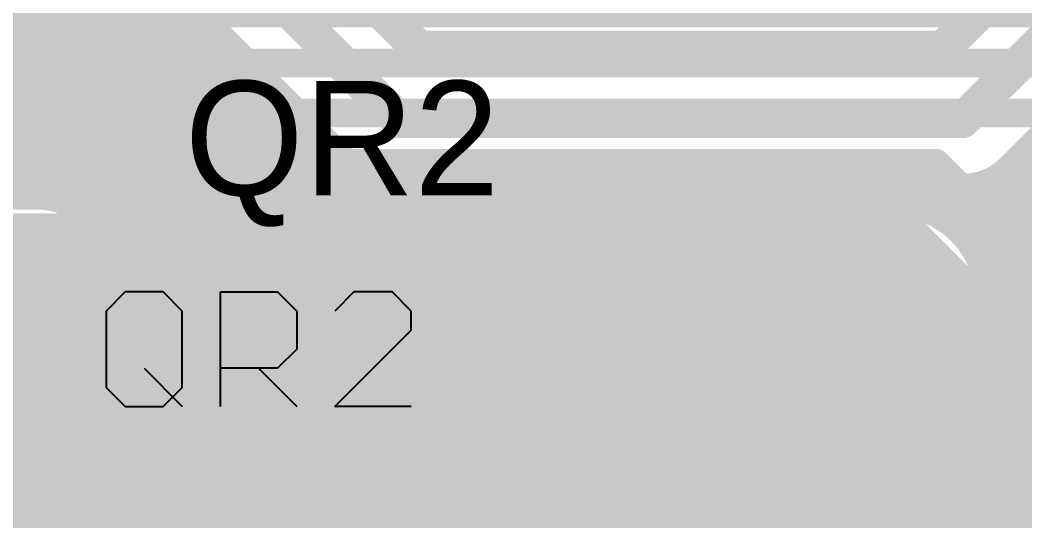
# Model space of a CAD drawing. Header units: millimetres. Extents: x 0.11 to 5.67, y 0.55 to 4.24.
# Drawn here: x 3.3386 to 3.6151, y 2.7234 to 2.8612 of the extents above; entities that cross this region are included whole.
import ezdxf

# ---------------------------------------------------------------- set-up
doc = ezdxf.new("R2010")
doc.units = ezdxf.units.MM
doc.header["$MEASUREMENT"] = 0
for name, color, linetype in [('BottomLayer', 5, 'Continuous'), ('InternalPlane2', 16, 'Continuous'), ('Mechanical3', 76, 'Continuous'), ('MultiLayer', 9, 'Continuous'), ('TopLayer', 1, 'Continuous'), ('TopOverlay', 2, 'Continuous'), ('TopPaste', 8, 'Continuous'), ('TopSolder', 216, 'Continuous'), ('ViaHoleLayer', 16, 'Continuous')]:
    doc.layers.add(name, color=color, linetype=linetype)

# ---------------------------------------------------------------- blocks, each defined once
blk = doc.blocks.new('MS3V_T1R_175')
at = {"layer": 'Mechanical3'}
for p, q in [((0.0397, -0.00099), (0.03445, -0.00624)), ((0.05019, -0.00099), (0.0397, -0.00099)), ((0.05544, -0.00624), (0.05019, -0.00099)), ((0.06593, -0.03248), (0.06593, -0.00099)), ((0.06593, -0.00099), (0.08168, -0.00099)), ((0.08168, -0.00099), (0.08693, -0.00624)), ((0.10267, -0.00099), (0.09742, -0.00624)), ((0.11316, -0.00099), (0.10267, -0.00099)), ((0.11841, -0.00624), (0.11316, -0.00099)), ((0.03445, -0.00624), (0.03445, -0.02723)), ((0.05544, -0.02723), (0.05544, -0.00624)), ((0.08693, -0.00624), (0.08693, -0.01674)), ((0.11841, -0.01149), (0.11841, -0.00624)), ((0.09742, -0.03248), (0.11841, -0.01149)), ((0.08693, -0.01674), (0.08168, -0.02199)), ((0.04494, -0.02199), (0.05544, -0.03248)), ((0.08168, -0.02199), (0.06593, -0.02199)), ((0.07643, -0.02199), (0.08693, -0.03248)), ((0.03445, -0.02723), (0.0397, -0.03248)), ((0.05019, -0.03248), (0.05544, -0.02723)), ((0.0397, -0.03248), (0.05019, -0.03248)), ((0.11841, -0.03248), (0.09742, -0.03248))]:
    blk.add_line(p, q, dxfattribs=at)
at = {"layer": 'TopLayer'}
for points, const_width in [([(0.0128, 0.00591, 1), (0.0187, 0.00591, 1)], 0.00591), ([(0.17864, -0.00295, 1), (0.19341, -0.00295, 1)], 0.01476), ([(0.2436, -0.00295, 1), (0.25837, -0.00295, 1)], 0.01476), ([(0.0128, -0.00591, 1), (0.0187, -0.00591, 1)], 0.00591), ([(0.17864, -0.03248, 1), (0.19341, -0.03248, 1)], 0.01476), ([(0.2436, -0.03248, 1), (0.25837, -0.03248, 1)], 0.01476), ([(0.0128, -0.02953, 1), (0.0187, -0.02953, 1)], 0.00591), ([(0.0128, -0.04134, 1), (0.0187, -0.04134, 1)], 0.00591)]:
    blk.add_lwpolyline(points, format="xyb", close=True, dxfattribs=dict(at, const_width=const_width))
for points in [[(-0.01575, -0.01181), (0.01575, -0.01181), (-0.01575, 0.01181), (0.01575, 0.01181)], [(0.18602, -0.04724), (0.25098, -0.04724), (0.18602, 0.01181), (0.25098, 0.01181)], [(-0.02165, -0.00591), (0.02165, -0.00591), (-0.02165, 0.00591), (0.02165, 0.00591)], [(0.17126, -0.03248), (0.26575, -0.03248), (0.17126, -0.00295), (0.26575, -0.00295)], [(-0.01575, -0.04724), (0.01575, -0.04724), (-0.01575, -0.02362), (0.01575, -0.02362)], [(-0.02165, -0.04134), (0.02165, -0.04134), (-0.02165, -0.02953), (0.02165, -0.02953)]]:
    blk.add_solid(points, dxfattribs=at)
at = {"layer": 'TopOverlay', "const_width": 0.00787}
for points in [[(0.03543, 0.00984), (0.15748, 0.00984)], [(0.03543, -0.04528), (0.03543, 0.00984)], [(0.15748, -0.04528), (0.15748, 0.00984)], [(0.03543, -0.04528), (0.15748, -0.04528)]]:
    blk.add_lwpolyline(points, dxfattribs=at)
at = {"layer": 'TopOverlay', "const_width": 0.00394}
for points in [[(0.03346, 0.00984, 1), (0.0374, 0.00984, 1)], [(0.03346, 0.00984, 1), (0.0374, 0.00984, 1)], [(0.15551, 0.00984, 1), (0.15945, 0.00984, 1)], [(0.15551, 0.00984, 1), (0.15945, 0.00984, 1)], [(0.03346, -0.04528, 1), (0.0374, -0.04528, 1)], [(0.03346, -0.04528, 1), (0.0374, -0.04528, 1)], [(0.15551, -0.04528, 1), (0.15945, -0.04528, 1)], [(0.15551, -0.04528, 1), (0.15945, -0.04528, 1)]]:
    blk.add_lwpolyline(points, format="xyb", close=True, dxfattribs=at)
at = {"layer": 'TopPaste'}
for points, const_width in [([(0.0128, 0.00591, 1), (0.0187, 0.00591, 1)], 0.00591), ([(0.17864, -0.00295, 1), (0.19341, -0.00295, 1)], 0.01476), ([(0.2436, -0.00295, 1), (0.25837, -0.00295, 1)], 0.01476), ([(0.0128, -0.00591, 1), (0.0187, -0.00591, 1)], 0.00591), ([(0.17864, -0.03248, 1), (0.19341, -0.03248, 1)], 0.01476), ([(0.2436, -0.03248, 1), (0.25837, -0.03248, 1)], 0.01476), ([(0.0128, -0.02953, 1), (0.0187, -0.02953, 1)], 0.00591), ([(0.0128, -0.04134, 1), (0.0187, -0.04134, 1)], 0.00591)]:
    blk.add_lwpolyline(points, format="xyb", close=True, dxfattribs=dict(at, const_width=const_width))
for points in [[(-0.01575, -0.01181), (0.01575, -0.01181), (-0.01575, 0.01181), (0.01575, 0.01181)], [(0.18602, -0.04724), (0.25098, -0.04724), (0.18602, 0.01181), (0.25098, 0.01181)], [(-0.02165, -0.00591), (0.02165, -0.00591), (-0.02165, 0.00591), (0.02165, 0.00591)], [(0.17126, -0.03248), (0.26575, -0.03248), (0.17126, -0.00295), (0.26575, -0.00295)], [(-0.01575, -0.04724), (0.01575, -0.04724), (-0.01575, -0.02362), (0.01575, -0.02362)], [(-0.02165, -0.04134), (0.02165, -0.04134), (-0.02165, -0.02953), (0.02165, -0.02953)]]:
    blk.add_solid(points, dxfattribs=at)
at = {"layer": 'TopSolder'}
for points, const_width in [([(0.01181, 0.00591, 1), (0.01969, 0.00591, 1)], 0.00787), ([(0.17766, -0.00295, 1), (0.19439, -0.00295, 1)], 0.01673), ([(0.24262, -0.00295, 1), (0.25935, -0.00295, 1)], 0.01673), ([(0.01181, -0.00591, 1), (0.01969, -0.00591, 1)], 0.00787), ([(0.17766, -0.03248, 1), (0.19439, -0.03248, 1)], 0.01673), ([(0.24262, -0.03248, 1), (0.25935, -0.03248, 1)], 0.01673), ([(0.01181, -0.02953, 1), (0.01969, -0.02953, 1)], 0.00787), ([(0.01181, -0.04134, 1), (0.01969, -0.04134, 1)], 0.00787)]:
    blk.add_lwpolyline(points, format="xyb", close=True, dxfattribs=dict(at, const_width=const_width))
for points in [[(-0.01575, -0.01378), (0.01575, -0.01378), (-0.01575, 0.01378), (0.01575, 0.01378)], [(0.18602, -0.04921), (0.25098, -0.04921), (0.18602, 0.01378), (0.25098, 0.01378)], [(-0.02362, -0.00591), (0.02362, -0.00591), (-0.02362, 0.00591), (0.02362, 0.00591)], [(0.16929, -0.03248), (0.26772, -0.03248), (0.16929, -0.00295), (0.26772, -0.00295)], [(-0.01575, -0.04921), (0.01575, -0.04921), (-0.01575, -0.02165), (0.01575, -0.02165)], [(-0.02362, -0.04134), (0.02362, -0.04134), (-0.02362, -0.02953), (0.02362, -0.02953)]]:
    blk.add_solid(points, dxfattribs=at)

msp = doc.modelspace()

# ---------------------------------------------------------------- linework, layer by layer
at = {"layer": 'BottomLayer', "const_width": 0.00787}
for points in [[(2.67263, 2.86319), (3.70276, 2.86319)], [(2.66693, 2.84941), (3.65846, 2.84941)], [(2.66122, 2.83563), (3.61909, 2.83563)], [(3.08366, 2.82185), (3.59055, 2.82185)], [(3.59055, 2.82185), (3.63386, 2.77854)], [(3.091, 2.80413), (3.58321, 2.80413)], [(3.58321, 2.80413), (3.62133, 2.76602)], [(3.08902, 2.80216), (3.58519, 2.80216)], [(3.08115, 2.79428), (3.59306, 2.79428)], [(3.07328, 2.78641), (3.60094, 2.78641)], [(3.0654, 2.77854), (3.60881, 2.77854)], [(3.05753, 2.77066), (3.61668, 2.77066)], [(3.04965, 2.76279), (3.62576, 2.76279)], [(3.04178, 2.75491), (3.67325, 2.75491)], [(3.25676, 2.74704), (3.72576, 2.74704)], [(3.26471, 2.73917), (3.72482, 2.73917)], [(3.27259, 2.73129), (3.72527, 2.73129)], [(3.28046, 2.72342), (3.72715, 2.72342)]]:
    msp.add_lwpolyline(points, dxfattribs=at)
at = {"layer": 'BottomLayer'}
for points, const_width in [([(3.58858, 2.82185, 1), (3.59252, 2.82185, 1)], 0.00394), ([(3.58858, 2.82185, 1), (3.59252, 2.82185, 1)], 0.00394), ([(3.58124, 2.80413, 1), (3.58518, 2.80413, 1)], 0.00394), ([(3.58124, 2.80413, 1), (3.58518, 2.80413, 1)], 0.00394), ([(3.58322, 2.80216, 1), (3.58716, 2.80216, 1)], 0.00394), ([(3.59109, 2.79428, 1), (3.59503, 2.79428, 1)], 0.00394), ([(3.59897, 2.78641, 1), (3.6029, 2.78641, 1)], 0.00394), ([(3.60684, 2.77854, 1), (3.61078, 2.77854, 1)], 0.00394), ([(3.46457, 2.7687, 1), (3.47638, 2.7687, 1)], 0.01181), ([(3.61472, 2.77066, 1), (3.61865, 2.77066, 1)], 0.00394)]:
    msp.add_lwpolyline(points, format="xyb", close=True, dxfattribs=dict(at, const_width=const_width))
at = {"layer": 'InternalPlane2', "const_width": 0.02591}
msp.add_lwpolyline([(3.45752, 2.7687, 1), (3.48343, 2.7687, 1)], format="xyb", close=True, dxfattribs=at)
at = {"layer": 'MultiLayer', "const_width": 0.01181}
msp.add_lwpolyline([(3.46457, 2.7687, 1), (3.47638, 2.7687, 1)], format="xyb", close=True, dxfattribs=at)
at = {"layer": 'TopLayer'}
for points, const_width in [([(3.59252, 2.85335), (3.6939, 2.95472)], 0.00984), ([(3.59789, 2.83366), (3.70124, 2.93701)], 0.00984), ([(3.61111, 2.82044), (3.70898, 2.91831)], 0.00787), ([(3.39068, 2.88589), (3.44291, 2.83366)], 0.00984), ([(3.37746, 2.87267), (3.42969, 2.82044)], 0.00787), ([(3.4311, 2.87053), (3.44828, 2.85335)], 0.00984), ([(3.15203, 2.86515), (3.38498, 2.86515)], 0.00787), ([(3.1599, 2.85728), (3.39285, 2.85728)], 0.00787), ([(3.44828, 2.85335), (3.59252, 2.85335)], 0.00984), ([(3.28371, 2.8494), (3.40073, 2.8494)], 0.00787), ([(3.28715, 2.84153), (3.4086, 2.84153)], 0.00787), ([(3.2874, 2.83365), (3.41647, 2.83365)], 0.00787), ([(3.44291, 2.83366), (3.59789, 2.83366)], 0.00984), ([(3.2874, 2.82578), (3.42435, 2.82578)], 0.00787), ([(3.61646, 2.82578), (3.62279, 2.82578)], 0.00787), ([(3.2874, 2.81791), (3.43284, 2.81791)], 0.00787), ([(3.60796, 2.81791), (3.61905, 2.81791)], 0.00787), ([(3.44291, 2.81496), (3.59789, 2.81496)], 0.00787), ([(3.31201, 2.81299), (3.3435, 2.81299)], 0.00787), ([(3.35208, 2.81102), (3.37626, 2.81102)], 0.00787), ([(3.38304, 2.81003), (3.50659, 2.81003)], 0.00787), ([(3.51378, 2.81102), (3.57874, 2.81102)], 0.00787), ([(3.58593, 2.81003), (3.61813, 2.81003)], 0.00787), ([(3.54626, 2.76969), (3.54626, 2.80709)], 0.00787), ([(3.39297, 2.8041), (3.4045, 2.79257)], 0.00787), ([(3.39491, 2.80216), (3.49397, 2.80216)], 0.00787), ([(3.59855, 2.80216), (3.6197, 2.80216)], 0.00787), ([(3.32776, 2.7874), (3.37626, 2.7874)], 0.01969), ([(3.37626, 2.7874), (3.3878, 2.77587)], 0.01969), ([(3.40279, 2.79428), (3.48909, 2.79428)], 0.00787), ([(3.60343, 2.79428), (3.62434, 2.79428)], 0.00787), ([(3.40894, 2.78641), (3.48728, 2.78641)], 0.00787), ([(3.60524, 2.78641), (3.6367, 2.78641)], 0.00787), ([(3.4872, 2.75492), (3.4872, 2.78445)], 0.00787), ([(3.60531, 2.75492), (3.60531, 2.78445)], 0.00787), ([(3.3878, 2.65453), (3.3878, 2.77587)], 0.01969), ([(3.41127, 2.77854), (3.4872, 2.77854)], 0.00787), ([(3.60531, 2.77854), (3.65748, 2.77854)], 0.00787), ([(3.41142, 2.66628), (3.41142, 2.77587)], 0.00787), ([(3.54528, 2.7687), (3.54626, 2.76969)], 0.01969), ([(3.47047, 2.7687), (3.54528, 2.7687)], 0.01969), ([(3.41142, 2.77066), (3.4872, 2.77066)], 0.00787), ([(3.49114, 2.76969), (3.54626, 2.76969)], 0.00787), ([(3.54626, 2.76969), (3.60138, 2.76969)], 0.00787), ([(3.54626, 2.73228), (3.54626, 2.76969)], 0.00787), ([(3.60531, 2.77066), (3.65872, 2.77066)], 0.00787), ([(3.41142, 2.76279), (3.4872, 2.76279)], 0.00787), ([(3.60531, 2.76279), (3.66291, 2.76279)], 0.00787), ([(3.41142, 2.75491), (3.4872, 2.75491)], 0.00787), ([(3.60531, 2.75491), (3.67325, 2.75491)], 0.00787), ([(3.41142, 2.74704), (3.4884, 2.74704)], 0.00787), ([(3.60412, 2.74704), (3.72576, 2.74704)], 0.00787), ([(3.41142, 2.73917), (3.49238, 2.73917)], 0.00787), ([(3.60014, 2.73917), (3.72482, 2.73917)], 0.00787), ([(3.41142, 2.73129), (3.50162, 2.73129)], 0.00787), ([(3.5909, 2.73129), (3.72527, 2.73129)], 0.00787), ([(3.51378, 2.72835), (3.57874, 2.72835)], 0.00787), ([(3.41142, 2.72342), (3.72715, 2.72342)], 0.00787)]:
    msp.add_lwpolyline(points, dxfattribs=dict(at, const_width=const_width))
for points, const_width in [([(3.38301, 2.86515, 1), (3.38695, 2.86515, 1)], 0.00394), ([(3.39088, 2.85728, 1), (3.39482, 2.85728, 1)], 0.00394), ([(3.44582, 2.85335, 1), (3.45074, 2.85335, 1)], 0.00492), ([(3.44582, 2.85335, 1), (3.45074, 2.85335, 1)], 0.00492), ([(3.59006, 2.85335, 1), (3.59498, 2.85335, 1)], 0.00492), ([(3.59006, 2.85335, 1), (3.59498, 2.85335, 1)], 0.00492), ([(3.39876, 2.8494, 1), (3.40269, 2.8494, 1)], 0.00394), ([(3.40663, 2.84153, 1), (3.41057, 2.84153, 1)], 0.00394), ([(3.41451, 2.83365, 1), (3.41844, 2.83365, 1)], 0.00394), ([(3.44045, 2.83366, 1), (3.44537, 2.83366, 1)], 0.00492), ([(3.44045, 2.83366, 1), (3.44537, 2.83366, 1)], 0.00492), ([(3.59543, 2.83366, 1), (3.60035, 2.83366, 1)], 0.00492), ([(3.59543, 2.83366, 1), (3.60035, 2.83366, 1)], 0.00492), ([(3.42238, 2.82578, 1), (3.42632, 2.82578, 1)], 0.00394), ([(3.61449, 2.82578, 1), (3.61842, 2.82578, 1)], 0.00394), ([(3.42772, 2.82044, 1), (3.43166, 2.82044, 1)], 0.00394), ([(3.42772, 2.82044, 1), (3.43166, 2.82044, 1)], 0.00394), ([(3.42772, 2.82044, 1), (3.43166, 2.82044, 1)], 0.00394), ([(3.60914, 2.82044, 1), (3.61308, 2.82044, 1)], 0.00394), ([(3.60914, 2.82044, 1), (3.61308, 2.82044, 1)], 0.00394), ([(3.60914, 2.82044, 1), (3.61308, 2.82044, 1)], 0.00394), ([(3.43087, 2.81791, 1), (3.43481, 2.81791, 1)], 0.00394), ([(3.606, 2.81791, 1), (3.60993, 2.81791, 1)], 0.00394), ([(3.44094, 2.81496, 1), (3.44488, 2.81496, 1)], 0.00394), ([(3.44094, 2.81496, 1), (3.44488, 2.81496, 1)], 0.00394), ([(3.44094, 2.81496, 1), (3.44488, 2.81496, 1)], 0.00394), ([(3.59592, 2.81496, 1), (3.59986, 2.81496, 1)], 0.00394), ([(3.59592, 2.81496, 1), (3.59986, 2.81496, 1)], 0.00394), ([(3.59592, 2.81496, 1), (3.59986, 2.81496, 1)], 0.00394), ([(3.34154, 2.81299, 1), (3.34547, 2.81299, 1)], 0.00394), ([(3.34154, 2.81299, 1), (3.34547, 2.81299, 1)], 0.00394), ([(3.35012, 2.81102, 1), (3.35405, 2.81102, 1)], 0.00394), ([(3.35012, 2.81102, 1), (3.35405, 2.81102, 1)], 0.00394), ([(3.3743, 2.81102, 1), (3.37823, 2.81102, 1)], 0.00394), ([(3.3743, 2.81102, 1), (3.37823, 2.81102, 1)], 0.00394), ([(3.3743, 2.81102, 1), (3.37823, 2.81102, 1)], 0.00394), ([(3.38107, 2.81003, 1), (3.385, 2.81003, 1)], 0.00394), ([(3.50462, 2.81003, 1), (3.50856, 2.81003, 1)], 0.00394), ([(3.51181, 2.81102, 1), (3.51575, 2.81102, 1)], 0.00394), ([(3.51181, 2.81102, 1), (3.51575, 2.81102, 1)], 0.00394), ([(3.57677, 2.81102, 1), (3.58071, 2.81102, 1)], 0.00394), ([(3.57677, 2.81102, 1), (3.58071, 2.81102, 1)], 0.00394), ([(3.58396, 2.81003, 1), (3.5879, 2.81003, 1)], 0.00394), ([(3.61616, 2.81003, 1), (3.6201, 2.81003, 1)], 0.00394), ([(3.54429, 2.80709, 1), (3.54823, 2.80709, 1)], 0.00394), ([(3.391, 2.8041, 1), (3.39494, 2.8041, 1)], 0.00394), ([(3.391, 2.8041, 1), (3.39494, 2.8041, 1)], 0.00394), ([(3.391, 2.8041, 1), (3.39494, 2.8041, 1)], 0.00394), ([(3.39295, 2.80216, 1), (3.39688, 2.80216, 1)], 0.00394), ([(3.492, 2.80216, 1), (3.49593, 2.80216, 1)], 0.00394), ([(3.59659, 2.80216, 1), (3.60052, 2.80216, 1)], 0.00394), ([(3.37134, 2.7874, 1), (3.38119, 2.7874, 1)], 0.00984), ([(3.37134, 2.7874, 1), (3.38119, 2.7874, 1)], 0.00984), ([(3.40082, 2.79428, 1), (3.40476, 2.79428, 1)], 0.00394), ([(3.40253, 2.79257, 1), (3.40647, 2.79257, 1)], 0.00394), ([(3.40253, 2.79257, 1), (3.40647, 2.79257, 1)], 0.00394), ([(3.40253, 2.79257, 1), (3.40647, 2.79257, 1)], 0.00394), ([(3.48712, 2.79428, 1), (3.49106, 2.79428, 1)], 0.00394), ([(3.60146, 2.79428, 1), (3.6054, 2.79428, 1)], 0.00394), ([(3.40697, 2.78641, 1), (3.4109, 2.78641, 1)], 0.00394), ([(3.48531, 2.78641, 1), (3.48925, 2.78641, 1)], 0.00394), ([(3.60327, 2.78641, 1), (3.60721, 2.78641, 1)], 0.00394), ([(3.48524, 2.78445, 1), (3.48917, 2.78445, 1)], 0.00394), ([(3.48524, 2.78445, 1), (3.48917, 2.78445, 1)], 0.00394), ([(3.60335, 2.78445, 1), (3.60728, 2.78445, 1)], 0.00394), ([(3.60335, 2.78445, 1), (3.60728, 2.78445, 1)], 0.00394), ([(3.38287, 2.77587, 1), (3.39272, 2.77587, 1)], 0.00984), ([(3.38287, 2.77587, 1), (3.39272, 2.77587, 1)], 0.00984), ([(3.4093, 2.77854, 1), (3.41323, 2.77854, 1)], 0.00394), ([(3.48524, 2.77854, 1), (3.48917, 2.77854, 1)], 0.00394), ([(3.60335, 2.77854, 1), (3.60728, 2.77854, 1)], 0.00394), ([(3.40945, 2.77587, 1), (3.41339, 2.77587, 1)], 0.00394), ([(3.40945, 2.77587, 1), (3.41339, 2.77587, 1)], 0.00394), ([(3.40945, 2.77587, 1), (3.41339, 2.77587, 1)], 0.00394), ([(3.46457, 2.7687, 1), (3.47638, 2.7687, 1)], 0.01181), ([(3.54134, 2.76969, 1), (3.55118, 2.76969, 1)], 0.00984), ([(3.46555, 2.7687, 1), (3.47539, 2.7687, 1)], 0.00984), ([(3.54035, 2.7687, 1), (3.5502, 2.7687, 1)], 0.00984), ([(3.54035, 2.7687, 1), (3.5502, 2.7687, 1)], 0.00984), ([(3.40945, 2.77066, 1), (3.41339, 2.77066, 1)], 0.00394), ([(3.48524, 2.77066, 1), (3.48917, 2.77066, 1)], 0.00394), ([(3.48917, 2.76969, 1), (3.49311, 2.76969, 1)], 0.00394), ([(3.54429, 2.76969, 1), (3.54823, 2.76969, 1)], 0.00394), ([(3.54429, 2.76969, 1), (3.54823, 2.76969, 1)], 0.00394), ([(3.54429, 2.76969, 1), (3.54823, 2.76969, 1)], 0.00394), ([(3.54429, 2.76969, 1), (3.54823, 2.76969, 1)], 0.00394), ([(3.59941, 2.76969, 1), (3.60335, 2.76969, 1)], 0.00394), ([(3.60335, 2.77066, 1), (3.60728, 2.77066, 1)], 0.00394), ([(3.40945, 2.76279, 1), (3.41339, 2.76279, 1)], 0.00394), ([(3.48524, 2.76279, 1), (3.48917, 2.76279, 1)], 0.00394), ([(3.60335, 2.76279, 1), (3.60728, 2.76279, 1)], 0.00394), ([(3.40945, 2.75491, 1), (3.41339, 2.75491, 1)], 0.00394), ([(3.48524, 2.75492, 1), (3.48917, 2.75492, 1)], 0.00394), ([(3.48524, 2.75492, 1), (3.48917, 2.75492, 1)], 0.00394), ([(3.48524, 2.75491, 1), (3.48917, 2.75491, 1)], 0.00394), ([(3.60335, 2.75492, 1), (3.60728, 2.75492, 1)], 0.00394), ([(3.60335, 2.75492, 1), (3.60728, 2.75492, 1)], 0.00394), ([(3.60335, 2.75491, 1), (3.60728, 2.75491, 1)], 0.00394), ([(3.40945, 2.74704, 1), (3.41339, 2.74704, 1)], 0.00394), ([(3.48643, 2.74704, 1), (3.49037, 2.74704, 1)], 0.00394), ([(3.60215, 2.74704, 1), (3.60609, 2.74704, 1)], 0.00394), ([(3.40945, 2.73917, 1), (3.41339, 2.73917, 1)], 0.00394), ([(3.49041, 2.73917, 1), (3.49435, 2.73917, 1)], 0.00394), ([(3.59817, 2.73917, 1), (3.60211, 2.73917, 1)], 0.00394), ([(3.40945, 2.73129, 1), (3.41339, 2.73129, 1)], 0.00394), ([(3.49965, 2.73129, 1), (3.50359, 2.73129, 1)], 0.00394), ([(3.54429, 2.73228, 1), (3.54823, 2.73228, 1)], 0.00394), ([(3.58893, 2.73129, 1), (3.59287, 2.73129, 1)], 0.00394), ([(3.51181, 2.72835, 1), (3.51575, 2.72835, 1)], 0.00394), ([(3.51181, 2.72835, 1), (3.51575, 2.72835, 1)], 0.00394), ([(3.57677, 2.72835, 1), (3.58071, 2.72835, 1)], 0.00394), ([(3.57677, 2.72835, 1), (3.58071, 2.72835, 1)], 0.00394), ([(3.40945, 2.72342, 1), (3.41339, 2.72342, 1)], 0.00394)]:
    msp.add_lwpolyline(points, format="xyb", close=True, dxfattribs=dict(at, const_width=const_width))
at = {"layer": 'TopLayer', "const_width": 0.00787}
for points in [[(3.66217, 2.79331, -1.434819), (3.64116, 2.83649)], [(3.44291, 2.81496, -0.198912), (3.42969, 2.82044)], [(3.44291, 2.81496, -0.198912), (3.42969, 2.82044)], [(3.61111, 2.82044, -0.198912), (3.59789, 2.81496)], [(3.61111, 2.82044, -0.198912), (3.59789, 2.81496)], [(3.3435, 2.81299, -0.113237), (3.35208, 2.81102)], [(3.37626, 2.81102, -0.198912), (3.39297, 2.8041)], [(3.37626, 2.81102, -0.198912), (3.39297, 2.8041)], [(3.4872, 2.78445, -0.414214), (3.51378, 2.81102)], [(3.57874, 2.81102, -0.414214), (3.60531, 2.78445)], [(3.4045, 2.79257, -0.198912), (3.41142, 2.77587)], [(3.4045, 2.79257, -0.198912), (3.41142, 2.77587)], [(3.51378, 2.72835, -0.414214), (3.4872, 2.75492)], [(3.60531, 2.75492, -0.414214), (3.57874, 2.72835)]]:
    msp.add_lwpolyline(points, format="xyb", dxfattribs=at)
at = {"layer": 'ViaHoleLayer', "const_width": 0.00591}
msp.add_lwpolyline([(3.46752, 2.7687, 1), (3.47343, 2.7687, 1)], format="xyb", close=True, dxfattribs=at)

# ---------------------------------------------------------------- block references
at = {"rotation": 360}
msp.add_blockref('MS3V_T1R_175', (3.32776, 2.7874), dxfattribs=at)

# ---------------------------------------------------------------- texts
at = {"layer": 'TopOverlay'}
msp.add_text('QR2', height=0.031496, dxfattribs=at).set_placement((3.38386, 2.81299))

doc.saveas('drawing.dxf')
